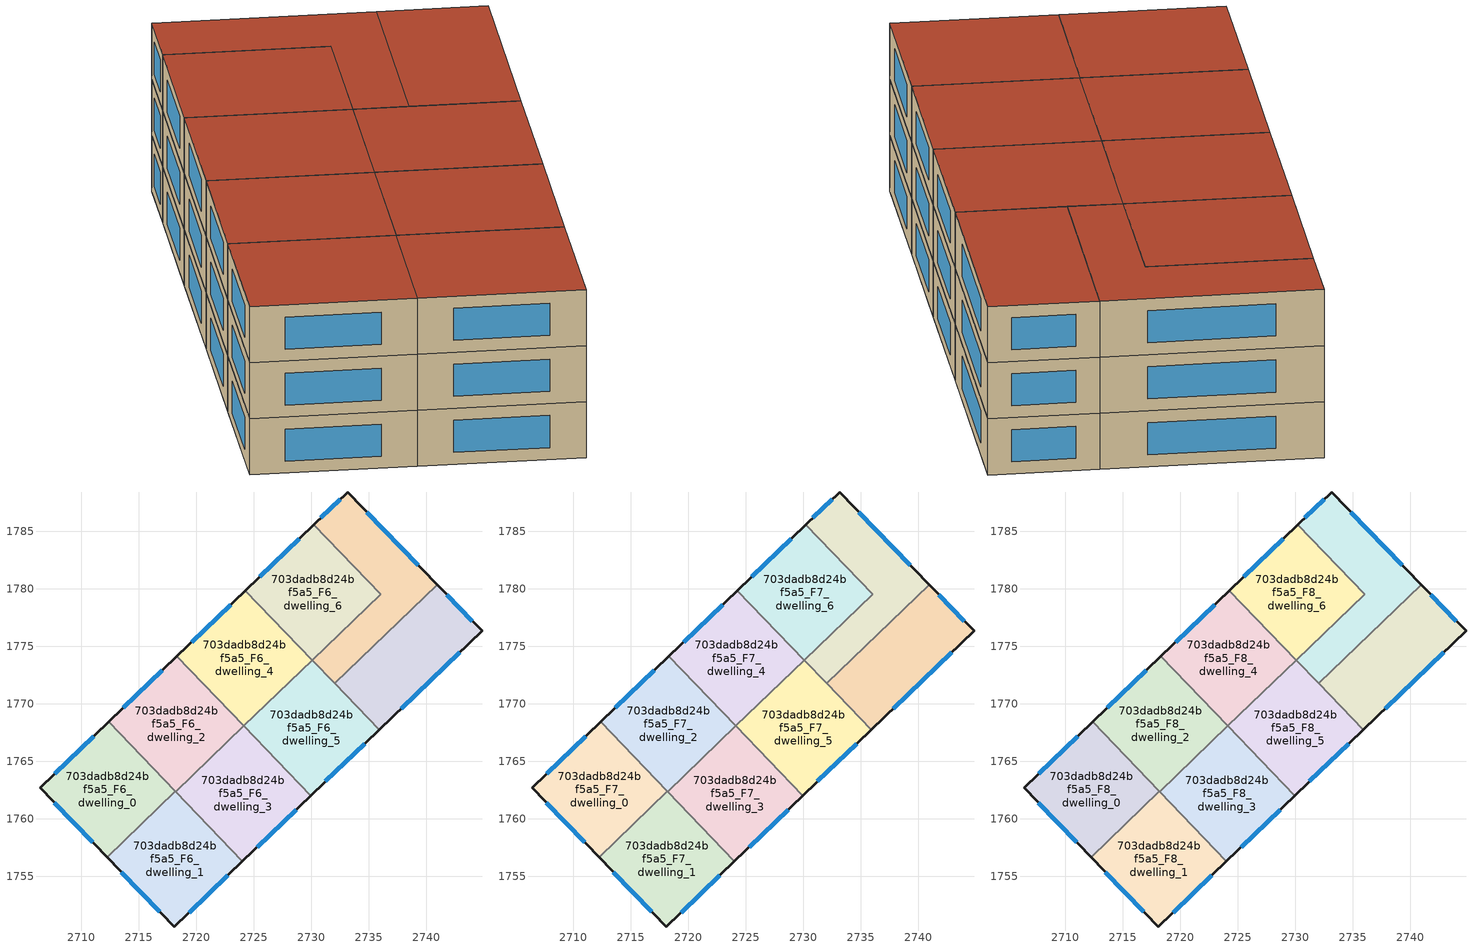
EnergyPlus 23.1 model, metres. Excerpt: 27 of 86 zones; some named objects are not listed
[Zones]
703dadb8d24bf5a5_F6_dwelling_0
 floor to 703dadb8d24bf5a5_F5_dwelling_0 (EU_floor_Construction): 2712.4,1768.43 2718.21,1762.39 2712.26,1756.67 2706.43,1762.7 z18
 wall outside (EU_wall_Construction): 2712.4,1768.43 2706.43,1762.7 2712.26,1756.67 z18:21
 wall to 703dadb8d24bf5a5_F6_dwelling_1 (EU_wall_Construction): 2712.26,1756.67 2718.21,1762.39 z18:21
 wall to 703dadb8d24bf5a5_F6_dwelling_2 (EU_wall_Construction): 2718.21,1762.39 2712.4,1768.43 z18:21
 window (EU_Window_Construction): 2707.68,1761.41 2711.01,1757.96 / 2711.12,1767.2 2707.71,1763.92 z18.64:20.36
703dadb8d24bf5a5_F6_dwelling_1
 floor to 703dadb8d24bf5a5_F5_dwelling_1 (EU_floor_Construction): 2718.21,1762.39 2724.04,1756.32 2718.12,1750.63 2712.26,1756.67 z18
 wall outside (EU_wall_Construction): 2712.26,1756.67 2718.12,1750.63 2724.04,1756.32 z18:21
 wall to 703dadb8d24bf5a5_F6_dwelling_3 (EU_wall_Construction): 2724.04,1756.32 2718.22,1762.37 z18:21
 wall to 703dadb8d24bf5a5_F6_dwelling_2 (EU_wall_Construction): 2718.22,1762.37 2718.21,1762.39 z18:21
 window (EU_Window_Construction): 2713.52,1755.38 2716.87,1751.92 / 2719.39,1751.85 2722.77,1755.1 z18.64:20.36
703dadb8d24bf5a5_F6_dwelling_2
 floor to 703dadb8d24bf5a5_F5_dwelling_2 (EU_floor_Construction): 2718.34,1774.14 2724.16,1768.09 2718.22,1762.37 2712.4,1768.43 z18
 wall outside (EU_wall_Construction): 2718.34,1774.14 2712.4,1768.43 z18:21
 wall to 703dadb8d24bf5a5_F6_dwelling_4 (EU_wall_Construction): 2724.16,1768.09 2718.34,1774.14 z18:21
 wall to 703dadb8d24bf5a5_F6_dwelling_3 (EU_wall_Construction): 2718.22,1762.37 2724.16,1768.09 z18:21
 window (EU_Window_Construction): 2717.07,1772.92 2713.67,1769.65 z18.64:20.36
703dadb8d24bf5a5_F6_dwelling_3
 floor to 703dadb8d24bf5a5_F5_dwelling_3 (EU_floor_Construction): 2724.16,1768.09 2729.98,1762.03 2724.04,1756.32 2718.22,1762.37 z18
 wall outside (EU_wall_Construction): 2724.04,1756.32 2729.98,1762.03 z18:21
 wall to 703dadb8d24bf5a5_F6_dwelling_5 (EU_wall_Construction): 2729.98,1762.03 2724.16,1768.09 z18:21
 window (EU_Window_Construction): 2725.31,1757.54 2728.71,1760.81 z18.64:20.36
703dadb8d24bf5a5_F6_dwelling_4
 floor to 703dadb8d24bf5a5_F5_dwelling_4 (EU_floor_Construction): 2724.29,1779.86 2730.11,1773.8 2724.16,1768.09 2718.34,1774.14 z18
 wall outside (EU_wall_Construction): 2724.29,1779.86 2718.34,1774.14 z18:21
 wall to 703dadb8d24bf5a5_F6_dwelling_5 (EU_wall_Construction): 2724.16,1768.09 2730.11,1773.8 z18:21
 wall to 703dadb8d24bf5a5_F6_dwelling_6 (EU_wall_Construction): 2730.11,1773.8 2724.29,1779.86 z18:21
 window (EU_Window_Construction): 2723.01,1778.63 2719.62,1775.37 z18.64:20.36
703dadb8d24bf5a5_F6_dwelling_5
 floor to 703dadb8d24bf5a5_F5_dwelling_5 (EU_floor_Construction): 2730.11,1773.8 2735.93,1767.75 2729.98,1762.03 2724.16,1768.09 z18
 wall outside (EU_wall_Construction): 2729.98,1762.03 2735.93,1767.75 z18:21
 wall to 703dadb8d24bf5a5_F6_dwelling_8 (EU_wall_Construction): 2735.93,1767.75 2732.06,1771.78 z18:21
 wall to 703dadb8d24bf5a5_F6_dwelling_7 (EU_wall_Construction): 2732.05,1771.78 2730.11,1773.8 z18:21
 window (EU_Window_Construction): 2731.26,1763.26 2734.65,1766.52 z18.64:20.36
703dadb8d24bf5a5_F6_dwelling_6
 floor to 703dadb8d24bf5a5_F5_dwelling_6 (EU_floor_Construction): 2730.23,1785.57 2736.05,1779.52 2730.11,1773.8 2724.29,1779.86 z18
 wall outside (EU_wall_Construction): 2730.23,1785.57 2724.29,1779.86 z18:21
 wall to 703dadb8d24bf5a5_F6_dwelling_7 (EU_wall_Construction): 2730.11,1773.8 2736.05,1779.52 2730.23,1785.57 z18:21
 window (EU_Window_Construction): 2728.96,1784.35 2725.56,1781.08 z18.64:20.36
703dadb8d24bf5a5_F6_dwelling_7
 floor to 703dadb8d24bf5a5_F5_dwelling_7 (EU_floor_Construction): 2733.18,1788.4 2740.98,1780.36 2732.05,1771.78 2730.11,1773.8 2736.05,1779.52 2730.23,1785.57 z18
 wall outside (EU_wall_Construction): 2740.98,1780.36 2733.18,1788.4 2730.23,1785.57 z18:21
 wall to 703dadb8d24bf5a5_F6_dwelling_8 (EU_wall_Construction): 2732.05,1771.78 2740.98,1780.36 z18:21
 window (EU_Window_Construction): 2732.55,1787.8 2730.86,1786.18 / 2739.31,1782.08 2734.85,1786.68 z18.64:20.36
703dadb8d24bf5a5_F6_dwelling_8
 floor to 703dadb8d24bf5a5_F5_dwelling_8 (EU_floor_Construction): 2740.98,1780.36 2744.87,1776.35 2735.93,1767.75 2732.05,1771.78 z18
 wall outside (EU_wall_Construction): 2735.93,1767.75 2744.87,1776.35 2740.98,1780.36 z18:21
 window (EU_Window_Construction): 2744.04,1777.21 2741.81,1779.5 / 2737.84,1769.59 2742.95,1774.51 z18.64:20.36
703dadb8d24bf5a5_F7_dwelling_0
 floor to 703dadb8d24bf5a5_F6_dwelling_0 (EU_floor_Construction): 2712.4,1768.43 2718.21,1762.39 2712.26,1756.67 2706.43,1762.7 z21
 wall outside (EU_wall_Construction): 2712.4,1768.43 2706.43,1762.7 2712.26,1756.67 z21:24
 wall to 703dadb8d24bf5a5_F7_dwelling_1 (EU_wall_Construction): 2712.26,1756.67 2718.21,1762.39 z21:24
 wall to 703dadb8d24bf5a5_F7_dwelling_2 (EU_wall_Construction): 2718.21,1762.39 2712.4,1768.43 z21:24
 window (EU_Window_Construction): 2707.68,1761.41 2711.01,1757.96 / 2711.12,1767.2 2707.71,1763.92 z21.64:23.36
703dadb8d24bf5a5_F7_dwelling_1
 floor to 703dadb8d24bf5a5_F6_dwelling_1 (EU_floor_Construction): 2718.21,1762.39 2724.04,1756.32 2718.12,1750.63 2712.26,1756.67 z21
 wall outside (EU_wall_Construction): 2712.26,1756.67 2718.12,1750.63 2724.04,1756.32 z21:24
 wall to 703dadb8d24bf5a5_F7_dwelling_3 (EU_wall_Construction): 2724.04,1756.32 2718.22,1762.37 z21:24
 wall to 703dadb8d24bf5a5_F7_dwelling_2 (EU_wall_Construction): 2718.22,1762.37 2718.21,1762.39 z21:24
 window (EU_Window_Construction): 2713.52,1755.38 2716.87,1751.92 / 2719.39,1751.85 2722.77,1755.1 z21.64:23.36
703dadb8d24bf5a5_F7_dwelling_2
 floor to 703dadb8d24bf5a5_F6_dwelling_2 (EU_floor_Construction): 2718.34,1774.14 2724.16,1768.09 2718.22,1762.37 2712.4,1768.43 z21
 wall outside (EU_wall_Construction): 2718.34,1774.14 2712.4,1768.43 z21:24
 wall to 703dadb8d24bf5a5_F7_dwelling_4 (EU_wall_Construction): 2724.16,1768.09 2718.34,1774.14 z21:24
 wall to 703dadb8d24bf5a5_F7_dwelling_3 (EU_wall_Construction): 2718.22,1762.37 2724.16,1768.09 z21:24
 window (EU_Window_Construction): 2717.07,1772.92 2713.67,1769.65 z21.64:23.36
703dadb8d24bf5a5_F7_dwelling_3
 floor to 703dadb8d24bf5a5_F6_dwelling_3 (EU_floor_Construction): 2724.16,1768.09 2729.98,1762.03 2724.04,1756.32 2718.22,1762.37 z21
 wall outside (EU_wall_Construction): 2724.04,1756.32 2729.98,1762.03 z21:24
 wall to 703dadb8d24bf5a5_F7_dwelling_5 (EU_wall_Construction): 2729.98,1762.03 2724.16,1768.09 z21:24
 window (EU_Window_Construction): 2725.31,1757.54 2728.71,1760.81 z21.64:23.36
703dadb8d24bf5a5_F7_dwelling_4
 floor to 703dadb8d24bf5a5_F6_dwelling_4 (EU_floor_Construction): 2724.29,1779.86 2730.11,1773.8 2724.16,1768.09 2718.34,1774.14 z21
 wall outside (EU_wall_Construction): 2724.29,1779.86 2718.34,1774.14 z21:24
 wall to 703dadb8d24bf5a5_F7_dwelling_5 (EU_wall_Construction): 2724.16,1768.09 2730.11,1773.8 z21:24
 wall to 703dadb8d24bf5a5_F7_dwelling_6 (EU_wall_Construction): 2730.11,1773.8 2724.29,1779.86 z21:24
 window (EU_Window_Construction): 2723.01,1778.63 2719.62,1775.37 z21.64:23.36
703dadb8d24bf5a5_F7_dwelling_5
 floor to 703dadb8d24bf5a5_F6_dwelling_5 (EU_floor_Construction): 2730.11,1773.8 2735.93,1767.75 2729.98,1762.03 2724.16,1768.09 z21
 wall outside (EU_wall_Construction): 2729.98,1762.03 2735.93,1767.75 z21:24
 wall to 703dadb8d24bf5a5_F7_dwelling_8 (EU_wall_Construction): 2735.93,1767.75 2732.06,1771.78 z21:24
 wall to 703dadb8d24bf5a5_F7_dwelling_7 (EU_wall_Construction): 2732.05,1771.78 2730.11,1773.8 z21:24
 window (EU_Window_Construction): 2731.26,1763.26 2734.65,1766.52 z21.64:23.36
703dadb8d24bf5a5_F7_dwelling_6
 floor to 703dadb8d24bf5a5_F6_dwelling_6 (EU_floor_Construction): 2730.23,1785.57 2736.05,1779.52 2730.11,1773.8 2724.29,1779.86 z21
 wall outside (EU_wall_Construction): 2730.23,1785.57 2724.29,1779.86 z21:24
 wall to 703dadb8d24bf5a5_F7_dwelling_7 (EU_wall_Construction): 2730.11,1773.8 2736.05,1779.52 2730.23,1785.57 z21:24
 window (EU_Window_Construction): 2728.96,1784.35 2725.56,1781.08 z21.64:23.36
703dadb8d24bf5a5_F7_dwelling_7
 floor to 703dadb8d24bf5a5_F6_dwelling_7 (EU_floor_Construction): 2733.18,1788.4 2740.98,1780.36 2732.05,1771.78 2730.11,1773.8 2736.05,1779.52 2730.23,1785.57 z21
 wall outside (EU_wall_Construction): 2740.98,1780.36 2733.18,1788.4 2730.23,1785.57 z21:24
 wall to 703dadb8d24bf5a5_F7_dwelling_8 (EU_wall_Construction): 2732.05,1771.78 2740.98,1780.36 z21:24
 window (EU_Window_Construction): 2732.55,1787.8 2730.86,1786.18 / 2739.31,1782.08 2734.85,1786.68 z21.64:23.36
703dadb8d24bf5a5_F7_dwelling_8
 floor to 703dadb8d24bf5a5_F6_dwelling_8 (EU_floor_Construction): 2740.98,1780.36 2744.87,1776.35 2735.93,1767.75 2732.05,1771.78 z21
 wall outside (EU_wall_Construction): 2735.93,1767.75 2744.87,1776.35 2740.98,1780.36 z21:24
 window (EU_Window_Construction): 2744.04,1777.21 2741.81,1779.5 / 2737.84,1769.59 2742.95,1774.51 z21.64:23.36
703dadb8d24bf5a5_F8_dwelling_0
 floor to 703dadb8d24bf5a5_F7_dwelling_0 (EU_floor_Construction): 2712.4,1768.43 2718.21,1762.39 2712.26,1756.67 2706.43,1762.7 z24
 wall outside (EU_wall_Construction): 2712.4,1768.43 2706.43,1762.7 2712.26,1756.67 z24:27
 wall to 703dadb8d24bf5a5_F8_dwelling_1 (EU_wall_Construction): 2712.26,1756.67 2718.21,1762.39 z24:27
 wall to 703dadb8d24bf5a5_F8_dwelling_2 (EU_wall_Construction): 2718.21,1762.39 2712.4,1768.43 z24:27
 window (EU_Window_Construction): 2707.68,1761.41 2711.01,1757.96 / 2711.12,1767.2 2707.71,1763.92 z24.64:26.36
 roof outside (EU_roof_Construction): 2718.21,1762.39 2712.4,1768.43 2706.43,1762.7 2712.26,1756.67 z27
703dadb8d24bf5a5_F8_dwelling_1
 floor to 703dadb8d24bf5a5_F7_dwelling_1 (EU_floor_Construction): 2718.21,1762.39 2724.04,1756.32 2718.12,1750.63 2712.26,1756.67 z24
 wall outside (EU_wall_Construction): 2712.26,1756.67 2718.12,1750.63 2724.04,1756.32 z24:27
 wall to 703dadb8d24bf5a5_F8_dwelling_3 (EU_wall_Construction): 2724.04,1756.32 2718.22,1762.37 z24:27
 wall to 703dadb8d24bf5a5_F8_dwelling_2 (EU_wall_Construction): 2718.22,1762.37 2718.21,1762.39 z24:27
 window (EU_Window_Construction): 2713.52,1755.38 2716.87,1751.92 / 2719.39,1751.85 2722.77,1755.1 z24.64:26.36
 roof outside (EU_roof_Construction): 2724.04,1756.32 2718.21,1762.39 2712.26,1756.67 2718.12,1750.63 z27
703dadb8d24bf5a5_F8_dwelling_2
 floor to 703dadb8d24bf5a5_F7_dwelling_2 (EU_floor_Construction): 2718.34,1774.14 2724.16,1768.09 2718.22,1762.37 2712.4,1768.43 z24
 wall outside (EU_wall_Construction): 2718.34,1774.14 2712.4,1768.43 z24:27
 wall to 703dadb8d24bf5a5_F8_dwelling_4 (EU_wall_Construction): 2724.16,1768.09 2718.34,1774.14 z24:27
 wall to 703dadb8d24bf5a5_F8_dwelling_3 (EU_wall_Construction): 2718.22,1762.37 2724.16,1768.09 z24:27
 window (EU_Window_Construction): 2717.07,1772.92 2713.67,1769.65 z24.64:26.36
 roof outside (EU_roof_Construction): 2724.16,1768.09 2718.34,1774.14 2712.4,1768.43 2718.22,1762.37 z27
703dadb8d24bf5a5_F8_dwelling_3
 floor to 703dadb8d24bf5a5_F7_dwelling_3 (EU_floor_Construction): 2724.16,1768.09 2729.98,1762.03 2724.04,1756.32 2718.22,1762.37 z24
 wall outside (EU_wall_Construction): 2724.04,1756.32 2729.98,1762.03 z24:27
 wall to 703dadb8d24bf5a5_F8_dwelling_5 (EU_wall_Construction): 2729.98,1762.03 2724.16,1768.09 z24:27
 window (EU_Window_Construction): 2725.31,1757.54 2728.71,1760.81 z24.64:26.36
 roof outside (EU_roof_Construction): 2729.98,1762.03 2724.16,1768.09 2718.22,1762.37 2724.04,1756.32 z27
703dadb8d24bf5a5_F8_dwelling_4
 floor to 703dadb8d24bf5a5_F7_dwelling_4 (EU_floor_Construction): 2724.29,1779.86 2730.11,1773.8 2724.16,1768.09 2718.34,1774.14 z24
 wall outside (EU_wall_Construction): 2724.29,1779.86 2718.34,1774.14 z24:27
 wall to 703dadb8d24bf5a5_F8_dwelling_5 (EU_wall_Construction): 2724.16,1768.09 2730.11,1773.8 z24:27
 wall to 703dadb8d24bf5a5_F8_dwelling_6 (EU_wall_Construction): 2730.11,1773.8 2724.29,1779.86 z24:27
 window (EU_Window_Construction): 2723.01,1778.63 2719.62,1775.37 z24.64:26.36
 roof outside (EU_roof_Construction): 2730.11,1773.8 2724.29,1779.86 2718.34,1774.14 2724.16,1768.09 z27
703dadb8d24bf5a5_F8_dwelling_5
 floor to 703dadb8d24bf5a5_F7_dwelling_5 (EU_floor_Construction): 2730.11,1773.8 2735.93,1767.75 2729.98,1762.03 2724.16,1768.09 z24
 wall outside (EU_wall_Construction): 2729.98,1762.03 2735.93,1767.75 z24:27
 wall to 703dadb8d24bf5a5_F8_dwelling_8 (EU_wall_Construction): 2735.93,1767.75 2732.06,1771.78 z24:27
 wall to 703dadb8d24bf5a5_F8_dwelling_7 (EU_wall_Construction): 2732.05,1771.78 2730.11,1773.8 z24:27
 window (EU_Window_Construction): 2731.26,1763.26 2734.65,1766.52 z24.64:26.36
 roof outside (EU_roof_Construction): 2735.93,1767.75 2730.11,1773.8 2724.16,1768.09 2729.98,1762.03 z27
703dadb8d24bf5a5_F8_dwelling_6
 floor to 703dadb8d24bf5a5_F7_dwelling_6 (EU_floor_Construction): 2730.23,1785.57 2736.05,1779.52 2730.11,1773.8 2724.29,1779.86 z24
 wall outside (EU_wall_Construction): 2730.23,1785.57 2724.29,1779.86 z24:27
 wall to 703dadb8d24bf5a5_F8_dwelling_7 (EU_wall_Construction): 2730.11,1773.8 2736.05,1779.52 2730.23,1785.57 z24:27
 window (EU_Window_Construction): 2728.96,1784.35 2725.56,1781.08 z24.64:26.36
 roof outside (EU_roof_Construction): 2736.05,1779.52 2730.23,1785.57 2724.29,1779.86 2730.11,1773.8 z27
703dadb8d24bf5a5_F8_dwelling_7
 floor to 703dadb8d24bf5a5_F7_dwelling_7 (EU_floor_Construction): 2733.18,1788.4 2740.98,1780.36 2732.05,1771.78 2730.11,1773.8 2736.05,1779.52 2730.23,1785.57 z24
 wall outside (EU_wall_Construction): 2740.98,1780.36 2733.18,1788.4 2730.23,1785.57 z24:27
 wall to 703dadb8d24bf5a5_F8_dwelling_8 (EU_wall_Construction): 2732.05,1771.78 2740.98,1780.36 z24:27
 window (EU_Window_Construction): 2732.55,1787.8 2730.86,1786.18 / 2739.31,1782.08 2734.85,1786.68 z24.64:26.36
 roof outside (EU_roof_Construction): 2740.98,1780.36 2733.18,1788.4 2730.23,1785.57 2736.05,1779.52 2730.11,1773.8 2732.05,1771.78 z27
703dadb8d24bf5a5_F8_dwelling_8
 floor to 703dadb8d24bf5a5_F7_dwelling_8 (EU_floor_Construction): 2740.98,1780.36 2744.87,1776.35 2735.93,1767.75 2732.05,1771.78 z24
 wall outside (EU_wall_Construction): 2735.93,1767.75 2744.87,1776.35 2740.98,1780.36 z24:27
 window (EU_Window_Construction): 2744.04,1777.21 2741.81,1779.5 / 2737.84,1769.59 2742.95,1774.51 z24.64:26.36
 roof outside (EU_roof_Construction): 2744.87,1776.35 2740.98,1780.36 2732.05,1771.78 2735.93,1767.75 z27
[Building]
EU S2 Campaign: North Axis=0; Terrain=City; Solar Distribution=FullExterior
[Site:Location]
Yerevan-Zvartnots.Intl.AP: Latitude=40.15; Longitude=44.383; Time Zone=4; Elevation=854
[SizingPeriod:WeatherFileDays]
AnnualSizingPeriod: Begin Month=1; Begin Day of Month=1; End Month=12; End Day of Month=31; Day of Week for Start Day=Monday; Use Weather File Daylight Saving Period=No; Use Weather File Rain and Snow Indicators=No
[MATERIAL]
EU_InternalMass_Material: Roughness=MediumRough; Thickness=0.1; Conductivity=1; Density=1800; Specific Heat=900; Thermal Absorptance=0.9; Solar Absorptance=0.7; Visible Absorptance=0.7
[MATERIAL:NOMASS] Roughness=MediumRough; Thermal Absorptance=0.9; Solar Absorptance=0.7; Visible Absorptance=0.7
Name | Thermal Resistance
EU_wall_NoMass | 1.05043
EU_roof_NoMass | 1.45357
EU_floor_NoMass | 0.478065
[WINDOWMATERIAL:SIMPLEGLAZINGSYSTEM]
EU_Window_SimpleGlazing: UFactor=2.5566; Solar Heat Gain Coefficient=0.75; Visible Transmittance=0.75
[CONSTRUCTION]
EU_wall_Construction: EU_wall_NoMass
EU_roof_Construction: EU_roof_NoMass
EU_floor_Construction: EU_floor_NoMass
EU_Window_Construction: EU_Window_SimpleGlazing
EU_InternalMass_Construction: EU_InternalMass_Material
[ZONE] Type=1; Multiplier=1; Ceiling Height=autocalculate; Floor Area=autocalculate; Part of Total Floor Area=Yes
Name | Volume
703dadb8d24bf5a5_F6_dwelling_0; 703dadb8d24bf5a5_F7_dwelling_0; 703dadb8d24bf5a5_F8_dwelling_0 | 207.719
703dadb8d24bf5a5_F6_dwelling_1; 703dadb8d24bf5a5_F7_dwelling_1; 703dadb8d24bf5a5_F8_dwelling_1 | 207.775
703dadb8d24bf5a5_F6_dwelling_2; 703dadb8d24bf5a5_F7_dwelling_2; 703dadb8d24bf5a5_F8_dwelling_2 | 207.738
703dadb8d24bf5a5_F6_dwelling_3; 703dadb8d24bf5a5_F7_dwelling_3; 703dadb8d24bf5a5_F8_dwelling_3 | 207.755
703dadb8d24bf5a5_F6_dwelling_4; 703dadb8d24bf5a5_F7_dwelling_4; 703dadb8d24bf5a5_F8_dwelling_4 | 207.721
703dadb8d24bf5a5_F6_dwelling_5; 703dadb8d24bf5a5_F7_dwelling_5; 703dadb8d24bf5a5_F8_dwelling_5 | 207.756
703dadb8d24bf5a5_F6_dwelling_6; 703dadb8d24bf5a5_F7_dwelling_6; 703dadb8d24bf5a5_F8_dwelling_6 | 207.74
703dadb8d24bf5a5_F6_dwelling_7; 703dadb8d24bf5a5_F7_dwelling_7; 703dadb8d24bf5a5_F8_dwelling_7 | 207.744
703dadb8d24bf5a5_F6_dwelling_8; 703dadb8d24bf5a5_F7_dwelling_8; 703dadb8d24bf5a5_F8_dwelling_8 | 207.739
[INTERNALMASS] Construction=EU_InternalMass_Construction
Name | Zone or ZoneList | Surface Area
703dadb8d24bf5a5_F6_dwelling_0_EU_InternalMass | 703dadb8d24bf5a5_F6_dwelling_0 | 69.2484
703dadb8d24bf5a5_F6_dwelling_1_EU_InternalMass | 703dadb8d24bf5a5_F6_dwelling_1 | 69.2508
703dadb8d24bf5a5_F6_dwelling_2_EU_InternalMass | 703dadb8d24bf5a5_F6_dwelling_2 | 69.2477
703dadb8d24bf5a5_F6_dwelling_3_EU_InternalMass | 703dadb8d24bf5a5_F6_dwelling_3 | 69.2505
703dadb8d24bf5a5_F6_dwelling_4_EU_InternalMass | 703dadb8d24bf5a5_F6_dwelling_4 | 69.2448
703dadb8d24bf5a5_F6_dwelling_5_EU_InternalMass | 703dadb8d24bf5a5_F6_dwelling_5 | 69.2505
703dadb8d24bf5a5_F6_dwelling_6_EU_InternalMass | 703dadb8d24bf5a5_F6_dwelling_6 | 69.2464
703dadb8d24bf5a5_F6_dwelling_7_EU_InternalMass | 703dadb8d24bf5a5_F6_dwelling_7 | 69.2479
703dadb8d24bf5a5_F6_dwelling_8_EU_InternalMass | 703dadb8d24bf5a5_F6_dwelling_8 | 69.2431
703dadb8d24bf5a5_F7_dwelling_0_EU_InternalMass | 703dadb8d24bf5a5_F7_dwelling_0 | 69.2484
703dadb8d24bf5a5_F7_dwelling_1_EU_InternalMass | 703dadb8d24bf5a5_F7_dwelling_1 | 69.2508
703dadb8d24bf5a5_F7_dwelling_2_EU_InternalMass | 703dadb8d24bf5a5_F7_dwelling_2 | 69.2477
703dadb8d24bf5a5_F7_dwelling_3_EU_InternalMass | 703dadb8d24bf5a5_F7_dwelling_3 | 69.2505
703dadb8d24bf5a5_F7_dwelling_4_EU_InternalMass | 703dadb8d24bf5a5_F7_dwelling_4 | 69.2448
703dadb8d24bf5a5_F7_dwelling_5_EU_InternalMass | 703dadb8d24bf5a5_F7_dwelling_5 | 69.2505
703dadb8d24bf5a5_F7_dwelling_6_EU_InternalMass | 703dadb8d24bf5a5_F7_dwelling_6 | 69.2464
703dadb8d24bf5a5_F7_dwelling_7_EU_InternalMass | 703dadb8d24bf5a5_F7_dwelling_7 | 69.2479
703dadb8d24bf5a5_F7_dwelling_8_EU_InternalMass | 703dadb8d24bf5a5_F7_dwelling_8 | 69.2431
703dadb8d24bf5a5_F8_dwelling_0_EU_InternalMass | 703dadb8d24bf5a5_F8_dwelling_0 | 69.2484
703dadb8d24bf5a5_F8_dwelling_1_EU_InternalMass | 703dadb8d24bf5a5_F8_dwelling_1 | 69.2508
703dadb8d24bf5a5_F8_dwelling_2_EU_InternalMass | 703dadb8d24bf5a5_F8_dwelling_2 | 69.2477
703dadb8d24bf5a5_F8_dwelling_3_EU_InternalMass | 703dadb8d24bf5a5_F8_dwelling_3 | 69.2505
703dadb8d24bf5a5_F8_dwelling_4_EU_InternalMass | 703dadb8d24bf5a5_F8_dwelling_4 | 69.2448
703dadb8d24bf5a5_F8_dwelling_5_EU_InternalMass | 703dadb8d24bf5a5_F8_dwelling_5 | 69.2505
703dadb8d24bf5a5_F8_dwelling_6_EU_InternalMass | 703dadb8d24bf5a5_F8_dwelling_6 | 69.2464
703dadb8d24bf5a5_F8_dwelling_7_EU_InternalMass | 703dadb8d24bf5a5_F8_dwelling_7 | 69.2479
703dadb8d24bf5a5_F8_dwelling_8_EU_InternalMass | 703dadb8d24bf5a5_F8_dwelling_8 | 69.2431
[OTHEREQUIPMENT] Fuel Type=Electricity; Design Level Calculation Method=Watts/Area; Power per Zone Floor Area=1; Fraction Latent=0; Fraction Radiant=0; Fraction Lost=0; Carbon Dioxide Generation Rate=0; EndUse Subcategory=EU_Step8_InternalGains
Name | Zone or ZoneList or Space or SpaceList | Schedule
EU_Step8_InternalGain_703dadb8d24bf5a5_F6_dwelling_0_f000 | 703dadb8d24bf5a5_F6_dwelling_0 | EU_Step8_GainSchedule_703dadb8d24bf5a5_F6_dwelling_0_f000
EU_Step8_InternalGain_703dadb8d24bf5a5_F6_dwelling_1_f000 | 703dadb8d24bf5a5_F6_dwelling_1 | EU_Step8_GainSchedule_703dadb8d24bf5a5_F6_dwelling_1_f000
EU_Step8_InternalGain_703dadb8d24bf5a5_F6_dwelling_2_f000 | 703dadb8d24bf5a5_F6_dwelling_2 | EU_Step8_GainSchedule_703dadb8d24bf5a5_F6_dwelling_2_f000
EU_Step8_InternalGain_703dadb8d24bf5a5_F6_dwelling_3_f000 | 703dadb8d24bf5a5_F6_dwelling_3 | EU_Step8_GainSchedule_703dadb8d24bf5a5_F6_dwelling_3_f000
EU_Step8_InternalGain_703dadb8d24bf5a5_F6_dwelling_4_f000 | 703dadb8d24bf5a5_F6_dwelling_4 | EU_Step8_GainSchedule_703dadb8d24bf5a5_F6_dwelling_4_f000
EU_Step8_InternalGain_703dadb8d24bf5a5_F6_dwelling_5_f000 | 703dadb8d24bf5a5_F6_dwelling_5 | EU_Step8_GainSchedule_703dadb8d24bf5a5_F6_dwelling_5_f000
EU_Step8_InternalGain_703dadb8d24bf5a5_F6_dwelling_6_f000 | 703dadb8d24bf5a5_F6_dwelling_6 | EU_Step8_GainSchedule_703dadb8d24bf5a5_F6_dwelling_6_f000
EU_Step8_InternalGain_703dadb8d24bf5a5_F6_dwelling_7_f000 | 703dadb8d24bf5a5_F6_dwelling_7 | EU_Step8_GainSchedule_703dadb8d24bf5a5_F6_dwelling_7_f000
EU_Step8_InternalGain_703dadb8d24bf5a5_F6_dwelling_8_f000 | 703dadb8d24bf5a5_F6_dwelling_8 | EU_Step8_GainSchedule_703dadb8d24bf5a5_F6_dwelling_8_f000
EU_Step8_InternalGain_703dadb8d24bf5a5_F7_dwelling_0_f000 | 703dadb8d24bf5a5_F7_dwelling_0 | EU_Step8_GainSchedule_703dadb8d24bf5a5_F7_dwelling_0_f000
EU_Step8_InternalGain_703dadb8d24bf5a5_F7_dwelling_1_f000 | 703dadb8d24bf5a5_F7_dwelling_1 | EU_Step8_GainSchedule_703dadb8d24bf5a5_F7_dwelling_1_f000
EU_Step8_InternalGain_703dadb8d24bf5a5_F7_dwelling_2_f000 | 703dadb8d24bf5a5_F7_dwelling_2 | EU_Step8_GainSchedule_703dadb8d24bf5a5_F7_dwelling_2_f000
EU_Step8_InternalGain_703dadb8d24bf5a5_F7_dwelling_3_f000 | 703dadb8d24bf5a5_F7_dwelling_3 | EU_Step8_GainSchedule_703dadb8d24bf5a5_F7_dwelling_3_f000
EU_Step8_InternalGain_703dadb8d24bf5a5_F7_dwelling_4_f000 | 703dadb8d24bf5a5_F7_dwelling_4 | EU_Step8_GainSchedule_703dadb8d24bf5a5_F7_dwelling_4_f000
EU_Step8_InternalGain_703dadb8d24bf5a5_F7_dwelling_5_f000 | 703dadb8d24bf5a5_F7_dwelling_5 | EU_Step8_GainSchedule_703dadb8d24bf5a5_F7_dwelling_5_f000
EU_Step8_InternalGain_703dadb8d24bf5a5_F7_dwelling_6_f000 | 703dadb8d24bf5a5_F7_dwelling_6 | EU_Step8_GainSchedule_703dadb8d24bf5a5_F7_dwelling_6_f000
EU_Step8_InternalGain_703dadb8d24bf5a5_F7_dwelling_7_f000 | 703dadb8d24bf5a5_F7_dwelling_7 | EU_Step8_GainSchedule_703dadb8d24bf5a5_F7_dwelling_7_f000
EU_Step8_InternalGain_703dadb8d24bf5a5_F7_dwelling_8_f000 | 703dadb8d24bf5a5_F7_dwelling_8 | EU_Step8_GainSchedule_703dadb8d24bf5a5_F7_dwelling_8_f000
EU_Step8_InternalGain_703dadb8d24bf5a5_F8_dwelling_0_f000 | 703dadb8d24bf5a5_F8_dwelling_0 | EU_Step8_GainSchedule_703dadb8d24bf5a5_F8_dwelling_0_f000
EU_Step8_InternalGain_703dadb8d24bf5a5_F8_dwelling_1_f000 | 703dadb8d24bf5a5_F8_dwelling_1 | EU_Step8_GainSchedule_703dadb8d24bf5a5_F8_dwelling_1_f000
EU_Step8_InternalGain_703dadb8d24bf5a5_F8_dwelling_2_f000 | 703dadb8d24bf5a5_F8_dwelling_2 | EU_Step8_GainSchedule_703dadb8d24bf5a5_F8_dwelling_2_f000
EU_Step8_InternalGain_703dadb8d24bf5a5_F8_dwelling_3_f000 | 703dadb8d24bf5a5_F8_dwelling_3 | EU_Step8_GainSchedule_703dadb8d24bf5a5_F8_dwelling_3_f000
EU_Step8_InternalGain_703dadb8d24bf5a5_F8_dwelling_4_f000 | 703dadb8d24bf5a5_F8_dwelling_4 | EU_Step8_GainSchedule_703dadb8d24bf5a5_F8_dwelling_4_f000
EU_Step8_InternalGain_703dadb8d24bf5a5_F8_dwelling_5_f000 | 703dadb8d24bf5a5_F8_dwelling_5 | EU_Step8_GainSchedule_703dadb8d24bf5a5_F8_dwelling_5_f000
EU_Step8_InternalGain_703dadb8d24bf5a5_F8_dwelling_6_f000 | 703dadb8d24bf5a5_F8_dwelling_6 | EU_Step8_GainSchedule_703dadb8d24bf5a5_F8_dwelling_6_f000
EU_Step8_InternalGain_703dadb8d24bf5a5_F8_dwelling_7_f000 | 703dadb8d24bf5a5_F8_dwelling_7 | EU_Step8_GainSchedule_703dadb8d24bf5a5_F8_dwelling_7_f000
EU_Step8_InternalGain_703dadb8d24bf5a5_F8_dwelling_8_f000 | 703dadb8d24bf5a5_F8_dwelling_8 | EU_Step8_GainSchedule_703dadb8d24bf5a5_F8_dwelling_8_f000
[ZONEVENTILATION:DESIGNFLOWRATE] Schedule=EU_AlwaysOn; Design Flow Rate Calculation Method=AirChanges/Hour; Air Changes per Hour=0.557805; Ventilation Type=Natural; Fan Pressure Rise=0; Fan Total Efficiency=1; Constant Term Coefficient=1; Temperature Term Coefficient=0; Velocity Term Coefficient=0; Velocity Squared Term Coefficient=0; Minimum Indoor Temperature=-100; Maximum Indoor Temperature=100; Delta Temperature=-100; Minimum Outdoor Temperature=-100; Maximum Outdoor Temperature=100; Maximum Wind Speed=40
Name | Zone or ZoneList or Space or SpaceList
EU_ConstantAir_703dadb8d24bf5a5_F6_dwelling_0 | 703dadb8d24bf5a5_F6_dwelling_0
EU_ConstantAir_703dadb8d24bf5a5_F6_dwelling_1 | 703dadb8d24bf5a5_F6_dwelling_1
EU_ConstantAir_703dadb8d24bf5a5_F6_dwelling_2 | 703dadb8d24bf5a5_F6_dwelling_2
EU_ConstantAir_703dadb8d24bf5a5_F6_dwelling_3 | 703dadb8d24bf5a5_F6_dwelling_3
EU_ConstantAir_703dadb8d24bf5a5_F6_dwelling_4 | 703dadb8d24bf5a5_F6_dwelling_4
EU_ConstantAir_703dadb8d24bf5a5_F6_dwelling_5 | 703dadb8d24bf5a5_F6_dwelling_5
EU_ConstantAir_703dadb8d24bf5a5_F6_dwelling_6 | 703dadb8d24bf5a5_F6_dwelling_6
EU_ConstantAir_703dadb8d24bf5a5_F6_dwelling_7 | 703dadb8d24bf5a5_F6_dwelling_7
EU_ConstantAir_703dadb8d24bf5a5_F6_dwelling_8 | 703dadb8d24bf5a5_F6_dwelling_8
EU_ConstantAir_703dadb8d24bf5a5_F7_dwelling_0 | 703dadb8d24bf5a5_F7_dwelling_0
EU_ConstantAir_703dadb8d24bf5a5_F7_dwelling_1 | 703dadb8d24bf5a5_F7_dwelling_1
EU_ConstantAir_703dadb8d24bf5a5_F7_dwelling_2 | 703dadb8d24bf5a5_F7_dwelling_2
EU_ConstantAir_703dadb8d24bf5a5_F7_dwelling_3 | 703dadb8d24bf5a5_F7_dwelling_3
EU_ConstantAir_703dadb8d24bf5a5_F7_dwelling_4 | 703dadb8d24bf5a5_F7_dwelling_4
EU_ConstantAir_703dadb8d24bf5a5_F7_dwelling_5 | 703dadb8d24bf5a5_F7_dwelling_5
EU_ConstantAir_703dadb8d24bf5a5_F7_dwelling_6 | 703dadb8d24bf5a5_F7_dwelling_6
EU_ConstantAir_703dadb8d24bf5a5_F7_dwelling_7 | 703dadb8d24bf5a5_F7_dwelling_7
EU_ConstantAir_703dadb8d24bf5a5_F7_dwelling_8 | 703dadb8d24bf5a5_F7_dwelling_8
EU_ConstantAir_703dadb8d24bf5a5_F8_dwelling_0 | 703dadb8d24bf5a5_F8_dwelling_0
EU_ConstantAir_703dadb8d24bf5a5_F8_dwelling_1 | 703dadb8d24bf5a5_F8_dwelling_1
EU_ConstantAir_703dadb8d24bf5a5_F8_dwelling_2 | 703dadb8d24bf5a5_F8_dwelling_2
EU_ConstantAir_703dadb8d24bf5a5_F8_dwelling_3 | 703dadb8d24bf5a5_F8_dwelling_3
EU_ConstantAir_703dadb8d24bf5a5_F8_dwelling_4 | 703dadb8d24bf5a5_F8_dwelling_4
EU_ConstantAir_703dadb8d24bf5a5_F8_dwelling_5 | 703dadb8d24bf5a5_F8_dwelling_5
EU_ConstantAir_703dadb8d24bf5a5_F8_dwelling_6 | 703dadb8d24bf5a5_F8_dwelling_6
EU_ConstantAir_703dadb8d24bf5a5_F8_dwelling_7 | 703dadb8d24bf5a5_F8_dwelling_7
EU_ConstantAir_703dadb8d24bf5a5_F8_dwelling_8 | 703dadb8d24bf5a5_F8_dwelling_8
[HVACTEMPLATE:ZONE:IDEALLOADSAIRSYSTEM] System Availability Schedule=EU_AlwaysOn; Maximum Heating Supply Air Temperature=50; Minimum Cooling Supply Air Temperature=13; Maximum Heating Supply Air Humidity Ratio=0.0156; Minimum Cooling Supply Air Humidity Ratio=0.0077; Heating Limit=NoLimit; Cooling Limit=NoLimit; Heating Availability Schedule=EU_AlwaysOn; Cooling Availability Schedule=EU_CoolingOff; Dehumidification Control Type=ConstantSensibleHeatRatio; Cooling Sensible Heat Ratio=0.7; Dehumidification Setpoint=60; Humidification Control Type=None; Humidification Setpoint=30; Outdoor Air Method=None; Outdoor Air Flow Rate per Person=0.00944; Outdoor Air Flow Rate per Zone Floor Area=0; Outdoor Air Flow Rate per Zone=0; Demand Controlled Ventilation Type=None; Outdoor Air Economizer Type=NoEconomizer; Heat Recovery Type=None; Sensible Heat Recovery Effectiveness=0.7; Latent Heat Recovery Effectiveness=0.65
Name | Template Thermostat
703dadb8d24bf5a5_F6_dwelling_0 | EU_HeatOnly_703dadb8d24bf5a5_F6_dwelling_0
703dadb8d24bf5a5_F6_dwelling_1 | EU_HeatOnly_703dadb8d24bf5a5_F6_dwelling_1
703dadb8d24bf5a5_F6_dwelling_2 | EU_HeatOnly_703dadb8d24bf5a5_F6_dwelling_2
703dadb8d24bf5a5_F6_dwelling_3 | EU_HeatOnly_703dadb8d24bf5a5_F6_dwelling_3
703dadb8d24bf5a5_F6_dwelling_4 | EU_HeatOnly_703dadb8d24bf5a5_F6_dwelling_4
703dadb8d24bf5a5_F6_dwelling_5 | EU_HeatOnly_703dadb8d24bf5a5_F6_dwelling_5
703dadb8d24bf5a5_F6_dwelling_6 | EU_HeatOnly_703dadb8d24bf5a5_F6_dwelling_6
703dadb8d24bf5a5_F6_dwelling_7 | EU_HeatOnly_703dadb8d24bf5a5_F6_dwelling_7
703dadb8d24bf5a5_F6_dwelling_8 | EU_HeatOnly_703dadb8d24bf5a5_F6_dwelling_8
703dadb8d24bf5a5_F7_dwelling_0 | EU_HeatOnly_703dadb8d24bf5a5_F7_dwelling_0
703dadb8d24bf5a5_F7_dwelling_1 | EU_HeatOnly_703dadb8d24bf5a5_F7_dwelling_1
703dadb8d24bf5a5_F7_dwelling_2 | EU_HeatOnly_703dadb8d24bf5a5_F7_dwelling_2
703dadb8d24bf5a5_F7_dwelling_3 | EU_HeatOnly_703dadb8d24bf5a5_F7_dwelling_3
703dadb8d24bf5a5_F7_dwelling_4 | EU_HeatOnly_703dadb8d24bf5a5_F7_dwelling_4
703dadb8d24bf5a5_F7_dwelling_5 | EU_HeatOnly_703dadb8d24bf5a5_F7_dwelling_5
703dadb8d24bf5a5_F7_dwelling_6 | EU_HeatOnly_703dadb8d24bf5a5_F7_dwelling_6
703dadb8d24bf5a5_F7_dwelling_7 | EU_HeatOnly_703dadb8d24bf5a5_F7_dwelling_7
703dadb8d24bf5a5_F7_dwelling_8 | EU_HeatOnly_703dadb8d24bf5a5_F7_dwelling_8
703dadb8d24bf5a5_F8_dwelling_0 | EU_HeatOnly_703dadb8d24bf5a5_F8_dwelling_0
703dadb8d24bf5a5_F8_dwelling_1 | EU_HeatOnly_703dadb8d24bf5a5_F8_dwelling_1
703dadb8d24bf5a5_F8_dwelling_2 | EU_HeatOnly_703dadb8d24bf5a5_F8_dwelling_2
703dadb8d24bf5a5_F8_dwelling_3 | EU_HeatOnly_703dadb8d24bf5a5_F8_dwelling_3
703dadb8d24bf5a5_F8_dwelling_4 | EU_HeatOnly_703dadb8d24bf5a5_F8_dwelling_4
703dadb8d24bf5a5_F8_dwelling_5 | EU_HeatOnly_703dadb8d24bf5a5_F8_dwelling_5
703dadb8d24bf5a5_F8_dwelling_6 | EU_HeatOnly_703dadb8d24bf5a5_F8_dwelling_6
703dadb8d24bf5a5_F8_dwelling_7 | EU_HeatOnly_703dadb8d24bf5a5_F8_dwelling_7
703dadb8d24bf5a5_F8_dwelling_8 | EU_HeatOnly_703dadb8d24bf5a5_F8_dwelling_8
[SIZING:ZONE] Zone Cooling Design Supply Air Temperature Input Method=SupplyAirTemperature; Zone Cooling Design Supply Air Temperature=13; Zone Heating Design Supply Air Temperature Input Method=SupplyAirTemperature; Zone Heating Design Supply Air Temperature=50; Zone Cooling Design Supply Air Humidity Ratio=0.008; Zone Heating Design Supply Air Humidity Ratio=0.008; Cooling Design Air Flow Method=DesignDay; Cooling Design Air Flow Rate=0; Cooling Minimum Air Flow per Zone Floor Area=0.000762; Cooling Minimum Air Flow=0; Cooling Minimum Air Flow Fraction=0.2; Heating Design Air Flow Method=DesignDay; Heating Design Air Flow Rate=0; Heating Maximum Air Flow per Zone Floor Area=0.002032; Heating Maximum Air Flow=0.141576; Heating Maximum Air Flow Fraction=0.3; Account for Dedicated Outdoor Air System=No; Dedicated Outdoor Air System Control Strategy=NeutralSupplyAir; Dedicated Outdoor Air Low Setpoint Temperature for Design=autosize; Dedicated Outdoor Air High Setpoint Temperature for Design=autosize; Zone Load Sizing Method=Sensible Load Only No Latent Load; Zone Latent Cooling Design Supply Air Humidity Ratio Input Method=HumidityRatioDifference; Zone Cooling Design Supply Air Humidity Ratio Difference=0.005; Zone Latent Heating Design Supply Air Humidity Ratio Input Method=HumidityRatioDifference; Zone Humidification Design Supply Air Humidity Ratio Difference=0.005
703dadb8d24bf5a5_F6_dwelling_0; 703dadb8d24bf5a5_F6_dwelling_1; 703dadb8d24bf5a5_F6_dwelling_2; 703dadb8d24bf5a5_F6_dwelling_3; 703dadb8d24bf5a5_F6_dwelling_4; 703dadb8d24bf5a5_F6_dwelling_5; 703dadb8d24bf5a5_F6_dwelling_6; 703dadb8d24bf5a5_F6_dwelling_7; 703dadb8d24bf5a5_F6_dwelling_8; 703dadb8d24bf5a5_F7_dwelling_0; 703dadb8d24bf5a5_F7_dwelling_1; 703dadb8d24bf5a5_F7_dwelling_2; 703dadb8d24bf5a5_F7_dwelling_3; 703dadb8d24bf5a5_F7_dwelling_4; 703dadb8d24bf5a5_F7_dwelling_5; 703dadb8d24bf5a5_F7_dwelling_6; 703dadb8d24bf5a5_F7_dwelling_7; 703dadb8d24bf5a5_F7_dwelling_8; 703dadb8d24bf5a5_F8_dwelling_0; 703dadb8d24bf5a5_F8_dwelling_1; 703dadb8d24bf5a5_F8_dwelling_2; 703dadb8d24bf5a5_F8_dwelling_3; 703dadb8d24bf5a5_F8_dwelling_4; 703dadb8d24bf5a5_F8_dwelling_5; 703dadb8d24bf5a5_F8_dwelling_6; 703dadb8d24bf5a5_F8_dwelling_7; 703dadb8d24bf5a5_F8_dwelling_8
[SCHEDULE:CONSTANT]
Name | Hourly Value
EU_AlwaysOn | 1
EU_CoolingOff | 0
[SCHEDULE:FILE] Column Number=1; Rows to Skip at Top=0; Number of Hours of Data=8760; Column Separator=Comma; Interpolate to Timestep=No; Minutes per Item=60; Adjust Schedule for Daylight Savings=Yes
Name | File
EU_Step8_GainSchedule_703dadb8d24bf5a5_F6_dwelling_0_f000 | ../../schedules/703dadb8d24bf5a5/703dadb8d24bf5a5_F6_dwelling_0_f000_gain.csv
EU_Step8_GainSchedule_703dadb8d24bf5a5_F6_dwelling_1_f000 | ../../schedules/703dadb8d24bf5a5/703dadb8d24bf5a5_F6_dwelling_1_f000_gain.csv
EU_Step8_GainSchedule_703dadb8d24bf5a5_F6_dwelling_2_f000 | ../../schedules/703dadb8d24bf5a5/703dadb8d24bf5a5_F6_dwelling_2_f000_gain.csv
EU_Step8_GainSchedule_703dadb8d24bf5a5_F6_dwelling_3_f000 | ../../schedules/703dadb8d24bf5a5/703dadb8d24bf5a5_F6_dwelling_3_f000_gain.csv
EU_Step8_GainSchedule_703dadb8d24bf5a5_F6_dwelling_4_f000 | ../../schedules/703dadb8d24bf5a5/703dadb8d24bf5a5_F6_dwelling_4_f000_gain.csv
EU_Step8_GainSchedule_703dadb8d24bf5a5_F6_dwelling_5_f000 | ../../schedules/703dadb8d24bf5a5/703dadb8d24bf5a5_F6_dwelling_5_f000_gain.csv
EU_Step8_GainSchedule_703dadb8d24bf5a5_F6_dwelling_6_f000 | ../../schedules/703dadb8d24bf5a5/703dadb8d24bf5a5_F6_dwelling_6_f000_gain.csv
EU_Step8_GainSchedule_703dadb8d24bf5a5_F6_dwelling_7_f000 | ../../schedules/703dadb8d24bf5a5/703dadb8d24bf5a5_F6_dwelling_7_f000_gain.csv
EU_Step8_GainSchedule_703dadb8d24bf5a5_F6_dwelling_8_f000 | ../../schedules/703dadb8d24bf5a5/703dadb8d24bf5a5_F6_dwelling_8_f000_gain.csv
EU_Step8_GainSchedule_703dadb8d24bf5a5_F7_dwelling_0_f000 | ../../schedules/703dadb8d24bf5a5/703dadb8d24bf5a5_F7_dwelling_0_f000_gain.csv
EU_Step8_GainSchedule_703dadb8d24bf5a5_F7_dwelling_1_f000 | ../../schedules/703dadb8d24bf5a5/703dadb8d24bf5a5_F7_dwelling_1_f000_gain.csv
EU_Step8_GainSchedule_703dadb8d24bf5a5_F7_dwelling_2_f000 | ../../schedules/703dadb8d24bf5a5/703dadb8d24bf5a5_F7_dwelling_2_f000_gain.csv
EU_Step8_GainSchedule_703dadb8d24bf5a5_F7_dwelling_3_f000 | ../../schedules/703dadb8d24bf5a5/703dadb8d24bf5a5_F7_dwelling_3_f000_gain.csv
EU_Step8_GainSchedule_703dadb8d24bf5a5_F7_dwelling_4_f000 | ../../schedules/703dadb8d24bf5a5/703dadb8d24bf5a5_F7_dwelling_4_f000_gain.csv
EU_Step8_GainSchedule_703dadb8d24bf5a5_F7_dwelling_5_f000 | ../../schedules/703dadb8d24bf5a5/703dadb8d24bf5a5_F7_dwelling_5_f000_gain.csv
EU_Step8_GainSchedule_703dadb8d24bf5a5_F7_dwelling_6_f000 | ../../schedules/703dadb8d24bf5a5/703dadb8d24bf5a5_F7_dwelling_6_f000_gain.csv
EU_Step8_GainSchedule_703dadb8d24bf5a5_F7_dwelling_7_f000 | ../../schedules/703dadb8d24bf5a5/703dadb8d24bf5a5_F7_dwelling_7_f000_gain.csv
EU_Step8_GainSchedule_703dadb8d24bf5a5_F7_dwelling_8_f000 | ../../schedules/703dadb8d24bf5a5/703dadb8d24bf5a5_F7_dwelling_8_f000_gain.csv
EU_Step8_GainSchedule_703dadb8d24bf5a5_F8_dwelling_0_f000 | ../../schedules/703dadb8d24bf5a5/703dadb8d24bf5a5_F8_dwelling_0_f000_gain.csv
EU_Step8_GainSchedule_703dadb8d24bf5a5_F8_dwelling_1_f000 | ../../schedules/703dadb8d24bf5a5/703dadb8d24bf5a5_F8_dwelling_1_f000_gain.csv
EU_Step8_GainSchedule_703dadb8d24bf5a5_F8_dwelling_2_f000 | ../../schedules/703dadb8d24bf5a5/703dadb8d24bf5a5_F8_dwelling_2_f000_gain.csv
EU_Step8_GainSchedule_703dadb8d24bf5a5_F8_dwelling_3_f000 | ../../schedules/703dadb8d24bf5a5/703dadb8d24bf5a5_F8_dwelling_3_f000_gain.csv
EU_Step8_GainSchedule_703dadb8d24bf5a5_F8_dwelling_4_f000 | ../../schedules/703dadb8d24bf5a5/703dadb8d24bf5a5_F8_dwelling_4_f000_gain.csv
EU_Step8_GainSchedule_703dadb8d24bf5a5_F8_dwelling_5_f000 | ../../schedules/703dadb8d24bf5a5/703dadb8d24bf5a5_F8_dwelling_5_f000_gain.csv
EU_Step8_GainSchedule_703dadb8d24bf5a5_F8_dwelling_6_f000 | ../../schedules/703dadb8d24bf5a5/703dadb8d24bf5a5_F8_dwelling_6_f000_gain.csv
EU_Step8_GainSchedule_703dadb8d24bf5a5_F8_dwelling_7_f000 | ../../schedules/703dadb8d24bf5a5/703dadb8d24bf5a5_F8_dwelling_7_f000_gain.csv
EU_Step8_GainSchedule_703dadb8d24bf5a5_F8_dwelling_8_f000 | ../../schedules/703dadb8d24bf5a5/703dadb8d24bf5a5_F8_dwelling_8_f000_gain.csv
